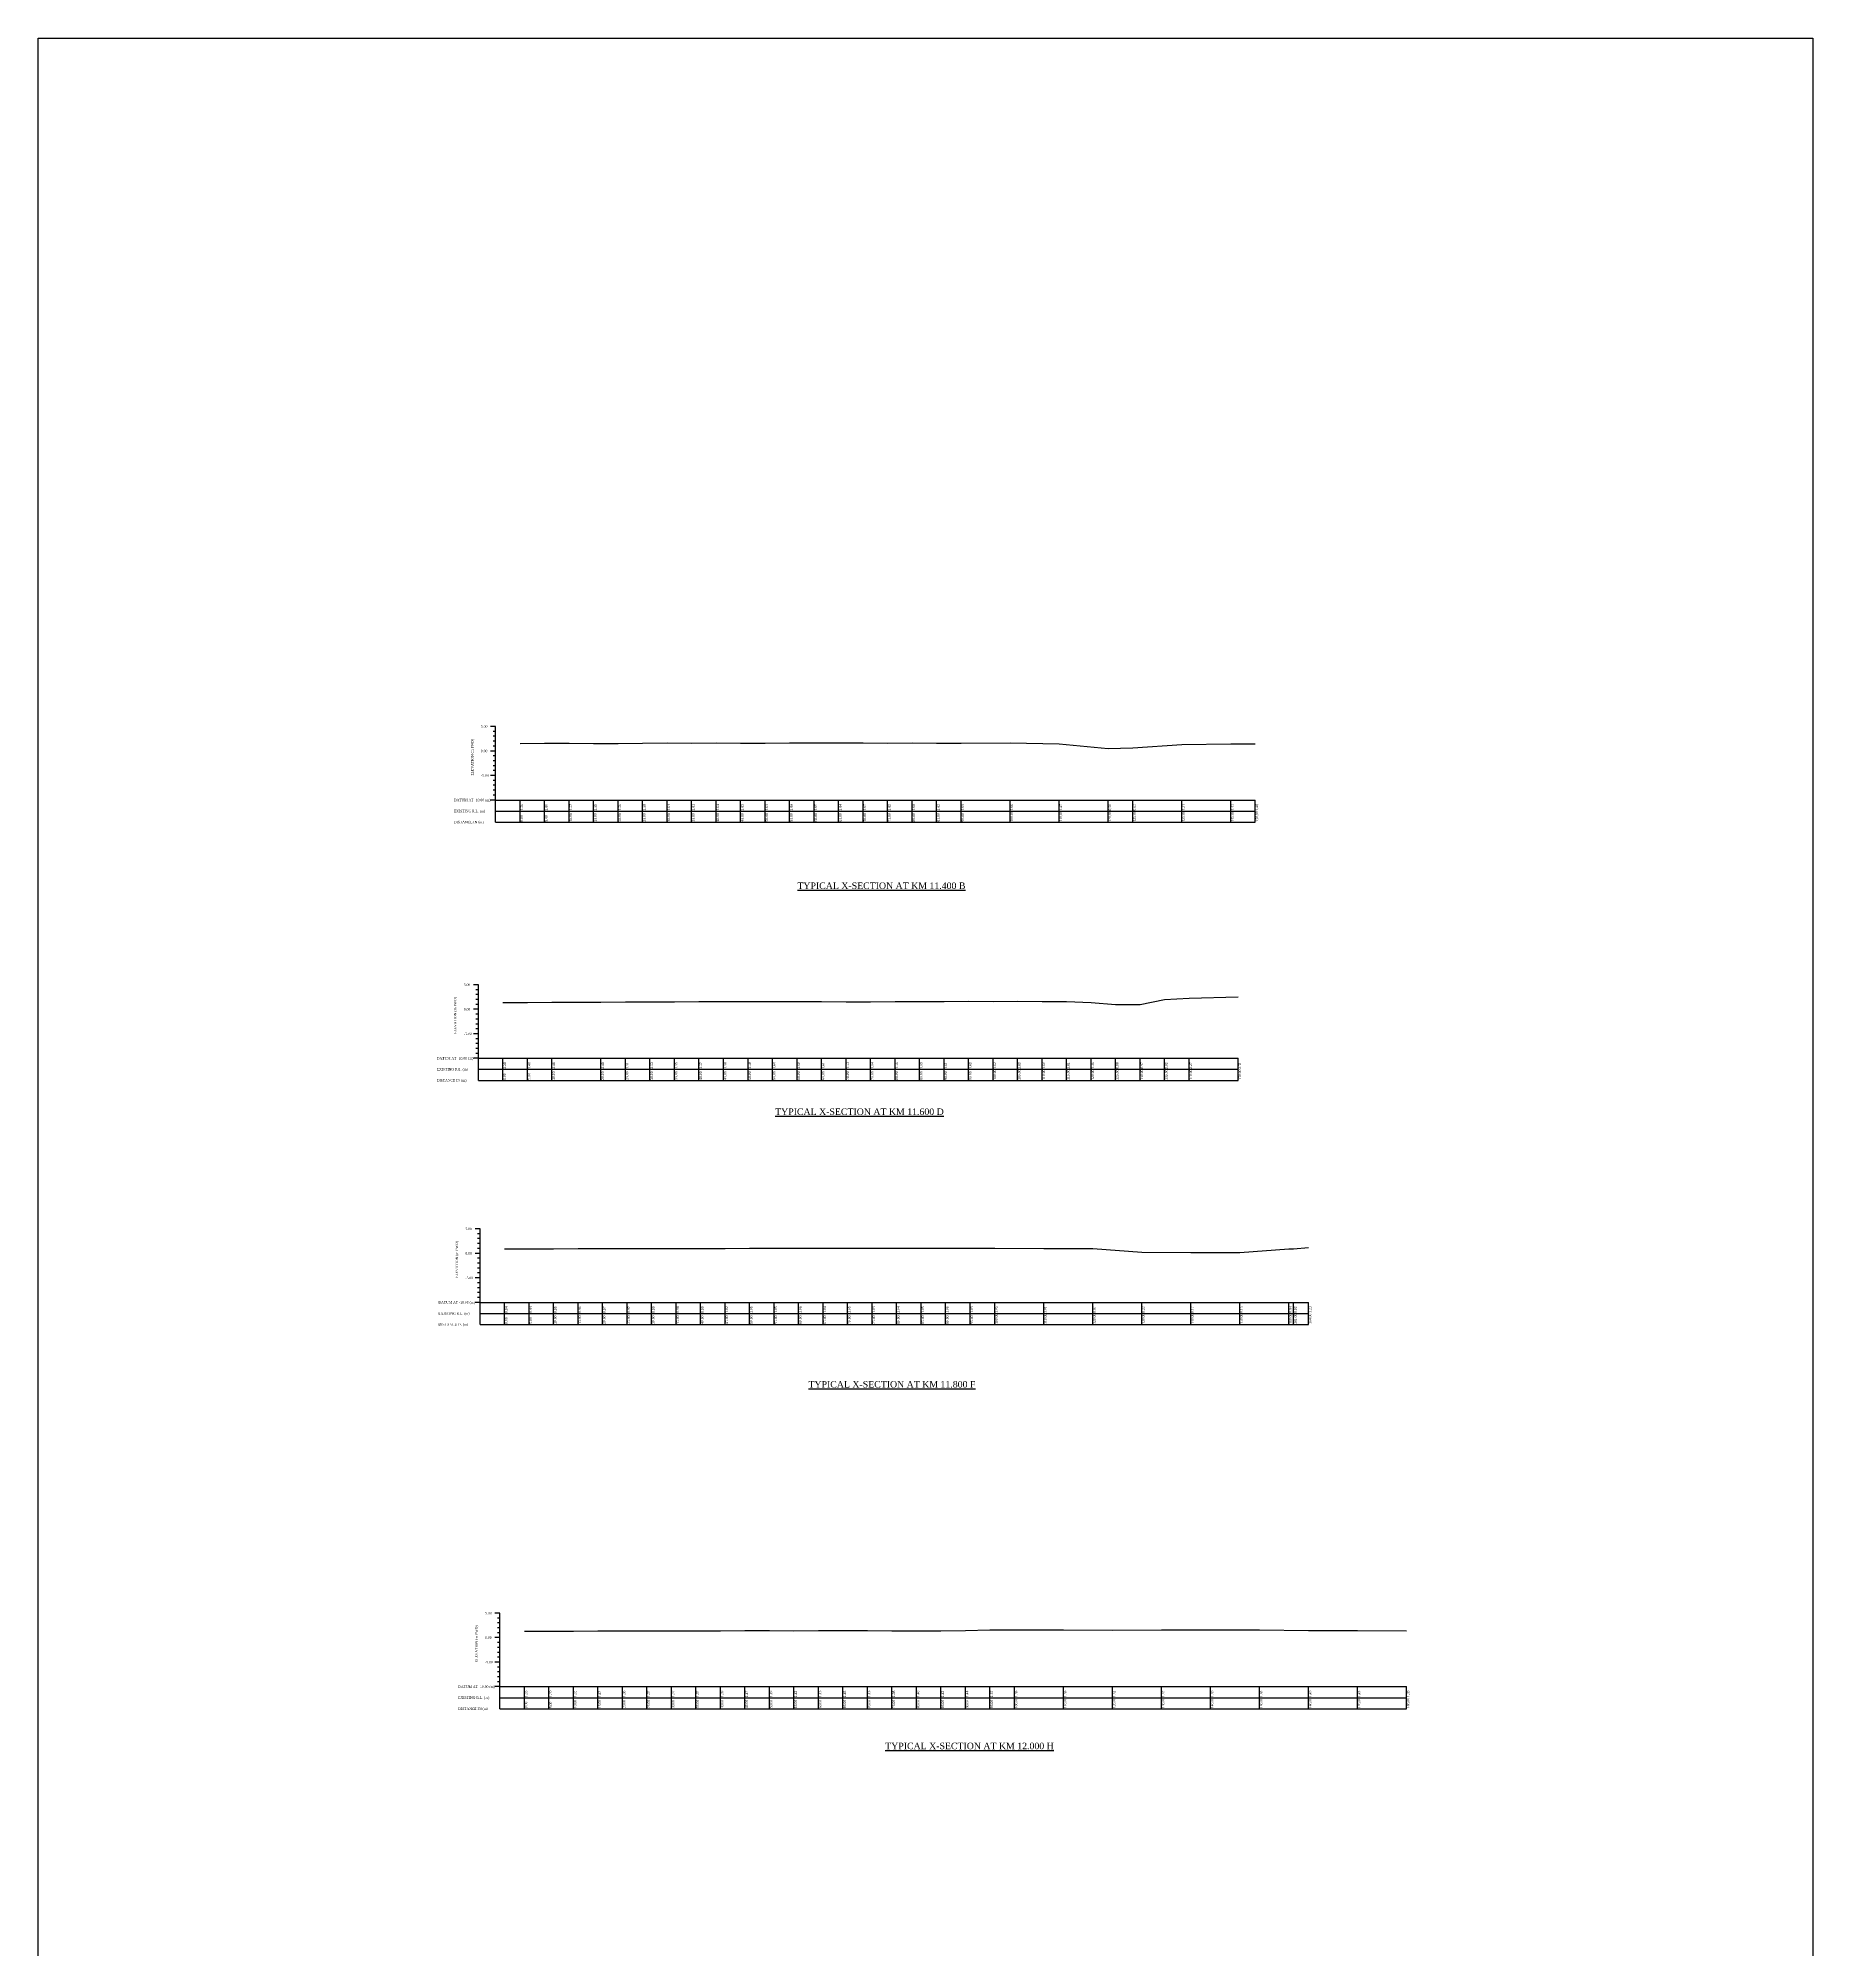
# Model space of a CAD drawing. Header units: metres. Extents: x -148477 to 168932, y -55673 to -2736.
# Drawn here: x -73740 to -73377.9, y -20434.4 to -20044.3 of the extents above; entities that cross this region are included whole.
import ezdxf

# ---------------------------------------------------------------- set-up
doc = ezdxf.new("R2010")
doc.units = ezdxf.units.M
doc.styles.add('liza', font='times.ttf', dxfattribs={"height": 2})
doc.styles.get("Standard").update_dxf_attribs({"font": 'times.ttf'})

msp = doc.modelspace()

# ---------------------------------------------------------------- linework, layer by layer
at = {"color": 6, "linetype": 'Continuous', "lineweight": -3, "ltscale": 0.5}
for p, q in [((-73646.6815, -20184.777), (-73647.6815, -20184.777)), ((-73646.6815, -20204.277), (-73646.6815, -20184.777)), ((-73646.6815, -20185.777), (-73647.1815, -20185.777)), ((-73646.6815, -20186.777), (-73647.1815, -20186.777)), ((-73646.6815, -20187.777), (-73647.1815, -20187.777)), ((-73646.6815, -20188.777), (-73647.1815, -20188.777)), ((-73646.6815, -20189.777), (-73647.6815, -20189.777)), ((-73646.6815, -20190.777), (-73647.1815, -20190.777)), ((-73646.6815, -20191.777), (-73647.1815, -20191.777)), ((-73646.6815, -20192.777), (-73647.1815, -20192.777)), ((-73646.6815, -20194.777), (-73647.6815, -20194.777)), ((-73646.6815, -20193.777), (-73647.1815, -20193.777)), ((-73646.6815, -20195.777), (-73647.1815, -20195.777)), ((-73646.6815, -20196.777), (-73647.1815, -20196.777)), ((-73646.6815, -20199.777), (-73647.6815, -20199.777)), ((-73646.6815, -20197.777), (-73647.1815, -20197.777)), ((-73646.6815, -20198.777), (-73647.1815, -20198.777)), ((-73646.6815, -20199.777), (-73491.6815, -20199.777)), ((-73641.6815, -20204.277), (-73641.6815, -20199.777)), ((-73636.6815, -20204.277), (-73636.6815, -20199.777)), ((-73631.6815, -20204.277), (-73631.6815, -20199.777)), ((-73626.6815, -20204.277), (-73626.6815, -20199.777)), ((-73621.6815, -20204.277), (-73621.6815, -20199.777)), ((-73616.6815, -20204.277), (-73616.6815, -20199.777)), ((-73611.6815, -20204.277), (-73611.6815, -20199.777)), ((-73606.6815, -20204.277), (-73606.6815, -20199.777)), ((-73601.6815, -20204.277), (-73601.6815, -20199.777)), ((-73596.6815, -20204.277), (-73596.6815, -20199.777)), ((-73591.6815, -20204.277), (-73591.6815, -20199.777)), ((-73586.6815, -20204.277), (-73586.6815, -20199.777)), ((-73581.6815, -20204.277), (-73581.6815, -20199.777)), ((-73576.6815, -20204.277), (-73576.6815, -20199.777)), ((-73571.6815, -20204.277), (-73571.6815, -20199.777)), ((-73566.6815, -20204.277), (-73566.6815, -20199.777)), ((-73561.6815, -20204.277), (-73561.6815, -20199.777)), ((-73556.6815, -20204.277), (-73556.6815, -20199.777)), ((-73551.6815, -20204.277), (-73551.6815, -20199.777)), ((-73541.6815, -20204.277), (-73541.6815, -20199.777)), ((-73531.6815, -20204.277), (-73531.6815, -20199.777)), ((-73521.6815, -20204.277), (-73521.6815, -20199.777)), ((-73516.6815, -20204.277), (-73516.6815, -20199.777)), ((-73506.6815, -20204.277), (-73506.6815, -20199.777)), ((-73496.6815, -20204.277), (-73496.6815, -20199.777)), ((-73491.6815, -20204.277), (-73491.6815, -20199.777)), ((-73646.6815, -20202.027), (-73491.6815, -20202.027)), ((-73646.6815, -20204.277), (-73491.6815, -20204.277)), ((-73650.1733, -20237.4838), (-73651.1733, -20237.4838)), ((-73650.1733, -20238.4838), (-73650.6733, -20238.4838)), ((-73650.1733, -20239.4838), (-73650.6733, -20239.4838)), ((-73650.1733, -20256.9838), (-73650.1733, -20237.4838)), ((-73650.1733, -20242.4838), (-73651.1733, -20242.4838)), ((-73650.1733, -20240.4838), (-73650.6733, -20240.4838)), ((-73650.1733, -20241.4838), (-73650.6733, -20241.4838)), ((-73650.1733, -20243.4838), (-73650.6733, -20243.4838)), ((-73650.1733, -20247.4838), (-73651.1733, -20247.4838)), ((-73650.1733, -20244.4838), (-73650.6733, -20244.4838)), ((-73650.1733, -20245.4838), (-73650.6733, -20245.4838)), ((-73650.1733, -20246.4838), (-73650.6733, -20246.4838)), ((-73650.1733, -20248.4838), (-73650.6733, -20248.4838)), ((-73650.1733, -20249.4838), (-73650.6733, -20249.4838)), ((-73650.1733, -20250.4838), (-73650.6733, -20250.4838)), ((-73650.1733, -20251.4838), (-73650.6733, -20251.4838)), ((-73650.1733, -20252.4838), (-73651.1733, -20252.4838)), ((-73650.1733, -20252.4838), (-73495.1733, -20252.4838)), ((-73650.1733, -20254.7338), (-73495.1733, -20254.7338)), ((-73645.1733, -20256.9838), (-73645.1733, -20252.4838)), ((-73640.1733, -20256.9838), (-73640.1733, -20252.4838)), ((-73635.1733, -20256.9838), (-73635.1733, -20252.4838)), ((-73625.1733, -20256.9838), (-73625.1733, -20252.4838)), ((-73620.1733, -20256.9838), (-73620.1733, -20252.4838)), ((-73615.1733, -20256.9838), (-73615.1733, -20252.4838)), ((-73610.1733, -20256.9838), (-73610.1733, -20252.4838)), ((-73605.1733, -20256.9838), (-73605.1733, -20252.4838)), ((-73600.1733, -20256.9838), (-73600.1733, -20252.4838)), ((-73595.1733, -20256.9838), (-73595.1733, -20252.4838)), ((-73590.1733, -20256.9838), (-73590.1733, -20252.4838)), ((-73585.1733, -20256.9838), (-73585.1733, -20252.4838)), ((-73580.1733, -20256.9838), (-73580.1733, -20252.4838)), ((-73575.1733, -20256.9838), (-73575.1733, -20252.4838)), ((-73570.1733, -20256.9838), (-73570.1733, -20252.4838)), ((-73565.1733, -20256.9838), (-73565.1733, -20252.4838)), ((-73560.1733, -20256.9838), (-73560.1733, -20252.4838)), ((-73555.1733, -20256.9838), (-73555.1733, -20252.4838)), ((-73550.1733, -20256.9838), (-73550.1733, -20252.4838)), ((-73545.1733, -20256.9838), (-73545.1733, -20252.4838)), ((-73540.1733, -20256.9838), (-73540.1733, -20252.4838)), ((-73535.1733, -20256.9838), (-73535.1733, -20252.4838)), ((-73530.1733, -20256.9838), (-73530.1733, -20252.4838)), ((-73525.1733, -20256.9838), (-73525.1733, -20252.4838)), ((-73520.1733, -20256.9838), (-73520.1733, -20252.4838)), ((-73515.1733, -20256.9838), (-73515.1733, -20252.4838)), ((-73510.1733, -20256.9838), (-73510.1733, -20252.4838)), ((-73505.1733, -20256.9838), (-73505.1733, -20252.4838)), ((-73495.1733, -20256.9838), (-73495.1733, -20252.4838)), ((-73650.1733, -20256.9838), (-73495.1733, -20256.9838)), ((-73649.8428, -20287.2861), (-73650.8428, -20287.2861)), ((-73649.8428, -20288.2861), (-73650.3428, -20288.2861)), ((-73649.8428, -20289.2861), (-73650.3428, -20289.2861)), ((-73649.8428, -20290.2861), (-73650.3428, -20290.2861)), ((-73649.8428, -20306.7861), (-73649.8428, -20287.2861)), ((-73649.8428, -20292.2861), (-73650.8428, -20292.2861)), ((-73649.8428, -20291.2861), (-73650.3428, -20291.2861)), ((-73649.8428, -20293.2861), (-73650.3428, -20293.2861)), ((-73649.8428, -20294.2861), (-73650.3428, -20294.2861)), ((-73649.8428, -20297.2861), (-73650.8428, -20297.2861)), ((-73649.8428, -20295.2861), (-73650.3428, -20295.2861)), ((-73649.8428, -20296.2861), (-73650.3428, -20296.2861)), ((-73649.8428, -20298.2861), (-73650.3428, -20298.2861)), ((-73649.8428, -20302.2861), (-73650.8428, -20302.2861)), ((-73649.8428, -20299.2861), (-73650.3428, -20299.2861)), ((-73649.8428, -20300.2861), (-73650.3428, -20300.2861)), ((-73649.8428, -20301.2861), (-73650.3428, -20301.2861)), ((-73649.8428, -20302.2861), (-73480.8428, -20302.2861)), ((-73644.8428, -20306.7861), (-73644.8428, -20302.2861)), ((-73639.8428, -20306.7861), (-73639.8428, -20302.2861)), ((-73634.8428, -20306.7861), (-73634.8428, -20302.2861)), ((-73629.8428, -20306.7861), (-73629.8428, -20302.2861)), ((-73624.8428, -20306.7861), (-73624.8428, -20302.2861)), ((-73619.8428, -20306.7861), (-73619.8428, -20302.2861)), ((-73614.8428, -20306.7861), (-73614.8428, -20302.2861)), ((-73609.8428, -20306.7861), (-73609.8428, -20302.2861)), ((-73604.8428, -20306.7861), (-73604.8428, -20302.2861)), ((-73599.8428, -20306.7861), (-73599.8428, -20302.2861)), ((-73594.8428, -20306.7861), (-73594.8428, -20302.2861)), ((-73589.8428, -20306.7861), (-73589.8428, -20302.2861)), ((-73584.8428, -20306.7861), (-73584.8428, -20302.2861)), ((-73579.8428, -20306.7861), (-73579.8428, -20302.2861)), ((-73574.8428, -20306.7861), (-73574.8428, -20302.2861)), ((-73569.8428, -20306.7861), (-73569.8428, -20302.2861)), ((-73564.8428, -20306.7861), (-73564.8428, -20302.2861)), ((-73559.8428, -20306.7861), (-73559.8428, -20302.2861)), ((-73554.8428, -20306.7861), (-73554.8428, -20302.2861)), ((-73549.8428, -20306.7861), (-73549.8428, -20302.2861)), ((-73544.8428, -20306.7861), (-73544.8428, -20302.2861)), ((-73534.8428, -20306.7861), (-73534.8428, -20302.2861)), ((-73524.8428, -20306.7861), (-73524.8428, -20302.2861)), ((-73514.8428, -20306.7861), (-73514.8428, -20302.2861)), ((-73504.8428, -20306.7861), (-73504.8428, -20302.2861)), ((-73494.8428, -20306.7861), (-73494.8428, -20302.2861)), ((-73484.8428, -20306.7861), (-73484.8428, -20302.2861)), ((-73483.8428, -20306.7861), (-73483.8428, -20302.2861)), ((-73480.8428, -20306.7861), (-73480.8428, -20302.2861)), ((-73649.8428, -20304.5361), (-73480.8428, -20304.5361)), ((-73649.8428, -20306.7861), (-73480.8428, -20306.7861)), ((-73645.8066, -20365.7004), (-73646.8066, -20365.7004)), ((-73645.8066, -20366.7004), (-73646.3066, -20366.7004)), ((-73645.8066, -20367.7004), (-73646.3066, -20367.7004)), ((-73645.8066, -20368.7004), (-73646.3066, -20368.7004)), ((-73645.8066, -20385.2004), (-73645.8066, -20365.7004)), ((-73645.8066, -20370.7004), (-73646.8066, -20370.7004)), ((-73645.8066, -20369.7004), (-73646.3066, -20369.7004)), ((-73645.8066, -20371.7004), (-73646.3066, -20371.7004)), ((-73645.8066, -20372.7004), (-73646.3066, -20372.7004)), ((-73645.8066, -20375.7004), (-73646.8066, -20375.7004)), ((-73645.8066, -20373.7004), (-73646.3066, -20373.7004)), ((-73645.8066, -20374.7004), (-73646.3066, -20374.7004)), ((-73645.8066, -20376.7004), (-73646.3066, -20376.7004)), ((-73645.8066, -20377.7004), (-73646.3066, -20377.7004)), ((-73645.8066, -20378.7004), (-73646.3066, -20378.7004)), ((-73645.8066, -20379.7004), (-73646.3066, -20379.7004)), ((-73645.8066, -20380.7004), (-73646.8066, -20380.7004)), ((-73645.8066, -20380.7004), (-73460.8066, -20380.7004)), ((-73645.8066, -20382.9504), (-73460.8066, -20382.9504)), ((-73640.8066, -20385.2004), (-73640.8066, -20380.7004)), ((-73635.8066, -20385.2004), (-73635.8066, -20380.7004)), ((-73630.8066, -20385.2004), (-73630.8066, -20380.7004)), ((-73625.8066, -20385.2004), (-73625.8066, -20380.7004)), ((-73620.8066, -20385.2004), (-73620.8066, -20380.7004)), ((-73615.8066, -20385.2004), (-73615.8066, -20380.7004)), ((-73610.8066, -20385.2004), (-73610.8066, -20380.7004)), ((-73605.8066, -20385.2004), (-73605.8066, -20380.7004)), ((-73600.8066, -20385.2004), (-73600.8066, -20380.7004)), ((-73595.8066, -20385.2004), (-73595.8066, -20380.7004)), ((-73590.8066, -20385.2004), (-73590.8066, -20380.7004)), ((-73585.8066, -20385.2004), (-73585.8066, -20380.7004)), ((-73580.8066, -20385.2004), (-73580.8066, -20380.7004)), ((-73575.8066, -20385.2004), (-73575.8066, -20380.7004)), ((-73570.8066, -20385.2004), (-73570.8066, -20380.7004)), ((-73565.8066, -20385.2004), (-73565.8066, -20380.7004)), ((-73560.8066, -20385.2004), (-73560.8066, -20380.7004)), ((-73555.8066, -20385.2004), (-73555.8066, -20380.7004)), ((-73550.8066, -20385.2004), (-73550.8066, -20380.7004)), ((-73545.8066, -20385.2004), (-73545.8066, -20380.7004)), ((-73540.8066, -20385.2004), (-73540.8066, -20380.7004)), ((-73530.8066, -20385.2004), (-73530.8066, -20380.7004)), ((-73520.8066, -20385.2004), (-73520.8066, -20380.7004)), ((-73510.8066, -20385.2004), (-73510.8066, -20380.7004)), ((-73500.8066, -20385.2004), (-73500.8066, -20380.7004)), ((-73490.8066, -20385.2004), (-73490.8066, -20380.7004)), ((-73480.8066, -20385.2004), (-73480.8066, -20380.7004)), ((-73470.8066, -20385.2004), (-73470.8066, -20380.7004)), ((-73460.8066, -20385.2004), (-73460.8066, -20380.7004)), ((-73645.8066, -20385.2004), (-73460.8066, -20385.2004))]:
    msp.add_line(p, q, dxfattribs=at)
msp.add_lwpolyline([(-73739.9941, -20044.333), (-73377.9206, -20044.333), (-73377.9206, -20824.4481), (-73739.9941, -20824.4481)], close=True, dxfattribs=at)
for points in [[(-73641.6815, -20188.217), (-73636.6815, -20188.177), (-73631.6815, -20188.207), (-73626.6815, -20188.227), (-73621.6815, -20188.217), (-73616.6815, -20188.197), (-73611.6815, -20188.137), (-73606.6815, -20188.167), (-73601.6815, -20188.137), (-73596.6815, -20188.147), (-73591.6815, -20188.147), (-73586.6815, -20188.117), (-73581.6815, -20188.127), (-73576.6815, -20188.137), (-73571.6815, -20188.107), (-73566.6815, -20188.157), (-73561.6815, -20188.097), (-73556.6815, -20188.157), (-73551.6815, -20188.147), (-73541.6815, -20188.117), (-73531.6815, -20188.307), (-73521.6815, -20189.277), (-73516.6815, -20189.157), (-73506.6815, -20188.467), (-73496.6815, -20188.347), (-73491.6815, -20188.297)], [(-73645.1733, -20241.1038), (-73640.1733, -20241.0838), (-73635.1733, -20241.0238), (-73625.1733, -20241.0038), (-73620.1733, -20240.9738), (-73615.1733, -20240.9538), (-73610.1733, -20240.9338), (-73605.1733, -20240.9138), (-73600.1733, -20240.9038), (-73595.1733, -20240.8938), (-73590.1733, -20240.8838), (-73585.1733, -20240.8838), (-73580.1733, -20240.8738), (-73575.1733, -20240.9538), (-73570.1733, -20240.9438), (-73565.1733, -20240.9238), (-73560.1733, -20240.8938), (-73555.1733, -20240.8738), (-73550.1733, -20240.8538), (-73545.1733, -20240.8638), (-73540.1733, -20240.8538), (-73535.1733, -20240.8838), (-73530.1733, -20240.8738), (-73525.1733, -20241.1238), (-73520.1733, -20241.5038), (-73515.1733, -20241.5138), (-73510.1733, -20240.4638), (-73505.1733, -20240.2138), (-73495.1733, -20239.9738)], [(-73644.8428, -20291.3461), (-73639.8428, -20291.3461), (-73634.8428, -20291.3361), (-73629.8428, -20291.3261), (-73624.8428, -20291.3161), (-73619.8428, -20291.3161), (-73614.8428, -20291.2961), (-73609.8428, -20291.3061), (-73604.8428, -20291.2961), (-73599.8428, -20291.2661), (-73594.8428, -20291.2361), (-73589.8428, -20291.2361), (-73584.8428, -20291.2261), (-73579.8428, -20291.2461), (-73574.8428, -20291.2331), (-73569.8428, -20291.2561), (-73564.8428, -20291.2461), (-73559.8428, -20291.2361), (-73554.8428, -20291.2261), (-73549.8428, -20291.2561), (-73544.8428, -20291.2361), (-73534.8428, -20291.2761), (-73524.8428, -20291.3161), (-73514.8428, -20292.0661), (-73504.8428, -20292.1161), (-73494.8428, -20292.1361), (-73484.8428, -20291.3461), (-73483.8428, -20291.3661), (-73480.8428, -20291.0561)], [(-73640.8066, -20369.3704), (-73635.8066, -20369.4104), (-73630.8066, -20369.3804), (-73625.8066, -20369.2804), (-73620.8066, -20369.3204), (-73615.8066, -20369.3304), (-73610.8066, -20369.3304), (-73605.8066, -20369.3304), (-73600.8066, -20369.3104), (-73595.8066, -20369.2304), (-73590.8066, -20369.2104), (-73585.8066, -20369.2804), (-73580.8066, -20369.2704), (-73575.8066, -20369.2504), (-73570.8066, -20369.2704), (-73565.8066, -20369.3204), (-73560.8066, -20369.3004), (-73555.8066, -20369.2804), (-73550.8066, -20369.2604), (-73545.8066, -20369.1304), (-73540.8066, -20369.1204), (-73530.8066, -20369.1204), (-73520.8066, -20369.1804), (-73510.8066, -20369.1304), (-73500.8066, -20369.1104), (-73490.8066, -20369.1204), (-73480.8066, -20369.2104), (-73470.8066, -20369.2704), (-73460.8066, -20369.3104)]]:
    msp.add_lwpolyline(points, dxfattribs=at)

# ---------------------------------------------------------------- texts
at = {"color": 6, "linetype": 'Continuous', "lineweight": -3, "ltscale": 0.5, "char_height": 0.5, "attachment_point": 1, "style": 'liza'}
for s, insert, width in [('5.00', (-73649.6815, -20184.527), 2), ('0.00', (-73649.6815, -20189.527), 2), ('-5.00', (-73649.6815, -20194.527), 2), ('DATUM AT -10.00 (m)', (-73655.1815, -20199.527), 7.5), ('EXISTING R.L. (m)', (-73655.1815, -20201.777), 7.5), ('DISTANCE IN (m)', (-73655.1815, -20204.027), 7.5), ('5.00', (-73653.1733, -20237.2338), 2), ('0.00', (-73653.1733, -20242.2338), 2), ('-5.00', (-73653.1733, -20247.2338), 2), ('DATUM AT -10.00 (m)', (-73658.6733, -20252.2338), 7.5), ('EXISTING R.L. (m)', (-73658.6733, -20254.4838), 7.5), ('DISTANCE IN (m)', (-73658.6733, -20256.7338), 7.5), ('5.00', (-73652.8428, -20287.0361), 2), ('0.00', (-73652.8428, -20292.0361), 2), ('-5.00', (-73652.8428, -20297.0361), 2), ('DATUM AT -10.00 (m)', (-73658.3428, -20302.0361), 7.5), ('EXISTING R.L. (m)', (-73658.3428, -20304.2861), 7.5), ('DISTANCE IN (m)', (-73658.3428, -20306.5361), 7.5), ('5.00', (-73648.8066, -20365.4504), 2), ('0.00', (-73648.8066, -20370.4504), 2), ('-5.00', (-73648.8066, -20375.4504), 2), ('DATUM AT -10.00 (m)', (-73654.3066, -20380.4504), 7.5), ('EXISTING R.L. (m)', (-73654.3066, -20382.7004), 7.5), ('DISTANCE IN (m)', (-73654.3066, -20384.9504), 7.5)]:
    msp.add_mtext(s, dxfattribs=dict(at, insert=insert, width=width))
at = {"color": 6, "linetype": 'Continuous', "lineweight": -3, "ltscale": 0.5, "char_height": 0.5, "attachment_point": 1, "rotation": 90, "style": 'liza'}
for s, insert, width in [('ELEVATION (m PWD)', (-73651.6815, -20194.777), 10), ('1.56', (-73641.5815, -20201.927), 2.15), ('1.60', (-73636.5815, -20201.927), 2.15), ('1.57', (-73631.5815, -20201.927), 2.15), ('1.55', (-73626.5815, -20201.927), 2.15), ('1.56', (-73621.5815, -20201.927), 2.15), ('1.58', (-73616.5815, -20201.927), 2.15), ('1.64', (-73611.5815, -20201.927), 2.15), ('1.61', (-73606.5815, -20201.927), 2.15), ('1.64', (-73601.5815, -20201.927), 2.15), ('1.63', (-73596.5815, -20201.927), 2.15), ('1.63', (-73591.5815, -20201.927), 2.15), ('1.66', (-73586.5815, -20201.927), 2.15), ('1.65', (-73581.5815, -20201.927), 2.15), ('1.64', (-73576.5815, -20201.927), 2.15), ('1.67', (-73571.5815, -20201.927), 2.15), ('1.62', (-73566.5815, -20201.927), 2.15), ('1.68', (-73561.5815, -20201.927), 2.15), ('1.62', (-73556.5815, -20201.927), 2.15), ('1.63', (-73551.5815, -20201.927), 2.15), ('1.66', (-73541.5815, -20201.927), 2.15), ('1.47', (-73531.5815, -20201.927), 2.15), ('0.50', (-73521.5815, -20201.927), 2.15), ('0.62', (-73516.5815, -20201.927), 2.15), ('1.31', (-73506.5815, -20201.927), 2.15), ('1.43', (-73496.5815, -20201.927), 2.15), ('1.48', (-73491.5815, -20201.927), 2.15), ('0.00', (-73641.5815, -20204.177), 2.15), ('5.00', (-73636.5815, -20204.177), 2.15), ('10.00', (-73631.5815, -20204.177), 2.15), ('15.00', (-73626.5815, -20204.177), 2.15), ('20.00', (-73621.5815, -20204.177), 2.15), ('25.00', (-73616.5815, -20204.177), 2.15), ('30.00', (-73611.5815, -20204.177), 2.15), ('35.00', (-73606.5815, -20204.177), 2.15), ('40.00', (-73601.5815, -20204.177), 2.15), ('45.00', (-73596.5815, -20204.177), 2.15), ('50.00', (-73591.5815, -20204.177), 2.15), ('55.00', (-73586.5815, -20204.177), 2.15), ('60.00', (-73581.5815, -20204.177), 2.15), ('65.00', (-73576.5815, -20204.177), 2.15), ('70.00', (-73571.5815, -20204.177), 2.15), ('75.00', (-73566.5815, -20204.177), 2.15), ('80.00', (-73561.5815, -20204.177), 2.15), ('85.00', (-73556.5815, -20204.177), 2.15), ('90.00', (-73551.5815, -20204.177), 2.15), ('100.00', (-73541.5815, -20204.177), 2.15), ('110.00', (-73531.5815, -20204.177), 2.15), ('120.00', (-73521.5815, -20204.177), 2.15), ('125.00', (-73516.5815, -20204.177), 2.15), ('135.00', (-73506.5815, -20204.177), 2.15), ('145.00', (-73496.5815, -20204.177), 2.15), ('150.00', (-73491.5815, -20204.177), 2.15), ('ELEVATION (m PWD)', (-73655.1733, -20247.4838), 10), ('1.38', (-73645.0733, -20254.6338), 2.15), ('0.00', (-73645.0733, -20256.8838), 2.15), ('1.40', (-73640.0733, -20254.6338), 2.15), ('5.00', (-73640.0733, -20256.8838), 2.15), ('10.00', (-73635.0733, -20256.8838), 2.15), ('1.46', (-73635.0733, -20254.6338), 2.15), ('1.48', (-73625.0733, -20254.6338), 2.15), ('20.00', (-73625.0733, -20256.8838), 2.15), ('25.00', (-73620.0733, -20256.8838), 2.15), ('1.51', (-73620.0733, -20254.6338), 2.15), ('30.00', (-73615.0733, -20256.8838), 2.15), ('1.53', (-73615.0733, -20254.6338), 2.15), ('35.00', (-73610.0733, -20256.8838), 2.15), ('1.55', (-73610.0733, -20254.6338), 2.15), ('40.00', (-73605.0733, -20256.8838), 2.15), ('1.57', (-73605.0733, -20254.6338), 2.15), ('1.58', (-73600.0733, -20254.6338), 2.15), ('45.00', (-73600.0733, -20256.8838), 2.15), ('50.00', (-73595.0733, -20256.8838), 2.15), ('1.59', (-73595.0733, -20254.6338), 2.15), ('1.60', (-73590.0733, -20254.6338), 2.15), ('55.00', (-73590.0733, -20256.8838), 2.15), ('1.60', (-73585.0733, -20254.6338), 2.15), ('60.00', (-73585.0733, -20256.8838), 2.15), ('65.00', (-73580.0733, -20256.8838), 2.15), ('1.61', (-73580.0733, -20254.6338), 2.15), ('70.00', (-73575.0733, -20256.8838), 2.15), ('1.53', (-73575.0733, -20254.6338), 2.15), ('75.00', (-73570.0733, -20256.8838), 2.15), ('1.54', (-73570.0733, -20254.6338), 2.15), ('80.00', (-73565.0733, -20256.8838), 2.15), ('1.56', (-73565.0733, -20254.6338), 2.15), ('85.00', (-73560.0733, -20256.8838), 2.15), ('1.59', (-73560.0733, -20254.6338), 2.15), ('90.00', (-73555.0733, -20256.8838), 2.15), ('1.61', (-73555.0733, -20254.6338), 2.15), ('95.00', (-73550.0733, -20256.8838), 2.15), ('1.63', (-73550.0733, -20254.6338), 2.15), ('100.00', (-73545.0733, -20256.8838), 2.15), ('1.62', (-73545.0733, -20254.6338), 2.15), ('105.00', (-73540.0733, -20256.8838), 2.15), ('1.63', (-73540.0733, -20254.6338), 2.15), ('1.60', (-73535.0733, -20254.6338), 2.15), ('110.00', (-73535.0733, -20256.8838), 2.15), ('115.00', (-73530.0733, -20256.8838), 2.15), ('1.61', (-73530.0733, -20254.6338), 2.15), ('120.00', (-73525.0733, -20256.8838), 2.15), ('1.36', (-73525.0733, -20254.6338), 2.15), ('0.98', (-73520.0733, -20254.6338), 2.15), ('125.00', (-73520.0733, -20256.8838), 2.15), ('0.97', (-73515.0733, -20254.6338), 2.15), ('130.00', (-73515.0733, -20256.8838), 2.15), ('2.02', (-73510.0733, -20254.6338), 2.15), ('135.00', (-73510.0733, -20256.8838), 2.15), ('140.00', (-73505.0733, -20256.8838), 2.15), ('2.27', (-73505.0733, -20254.6338), 2.15), ('150.00', (-73495.0733, -20256.8838), 2.15), ('2.51', (-73495.0733, -20254.6338), 2.15), ('ELEVATION (m PWD)', (-73654.8428, -20297.2861), 10), ('0.94', (-73644.7428, -20304.4361), 2.15), ('0.00', (-73644.7428, -20306.6861), 2.15), ('0.94', (-73639.7428, -20304.4361), 2.15), ('5.00', (-73639.7428, -20306.6861), 2.15), ('0.95', (-73634.7428, -20304.4361), 2.15), ('10.00', (-73634.7428, -20306.6861), 2.15), ('0.96', (-73629.7428, -20304.4361), 2.15), ('15.00', (-73629.7428, -20306.6861), 2.15), ('0.97', (-73624.7428, -20304.4361), 2.15), ('20.00', (-73624.7428, -20306.6861), 2.15), ('0.97', (-73619.7428, -20304.4361), 2.15), ('25.00', (-73619.7428, -20306.6861), 2.15), ('0.99', (-73614.7428, -20304.4361), 2.15), ('30.00', (-73614.7428, -20306.6861), 2.15), ('0.98', (-73609.7428, -20304.4361), 2.15), ('35.00', (-73609.7428, -20306.6861), 2.15), ('0.99', (-73604.7428, -20304.4361), 2.15), ('40.00', (-73604.7428, -20306.6861), 2.15), ('1.02', (-73599.7428, -20304.4361), 2.15), ('45.00', (-73599.7428, -20306.6861), 2.15), ('1.05', (-73594.7428, -20304.4361), 2.15), ('50.00', (-73594.7428, -20306.6861), 2.15), ('1.05', (-73589.7428, -20304.4361), 2.15), ('55.00', (-73589.7428, -20306.6861), 2.15), ('1.06', (-73584.7428, -20304.4361), 2.15), ('60.00', (-73584.7428, -20306.6861), 2.15), ('1.04', (-73579.7428, -20304.4361), 2.15), ('65.00', (-73579.7428, -20306.6861), 2.15), ('1.05', (-73574.7428, -20304.4361), 2.15), ('70.00', (-73574.7428, -20306.6861), 2.15), ('1.03', (-73569.7428, -20304.4361), 2.15), ('75.00', (-73569.7428, -20306.6861), 2.15), ('1.04', (-73564.7428, -20304.4361), 2.15), ('80.00', (-73564.7428, -20306.6861), 2.15), ('1.05', (-73559.7428, -20304.4361), 2.15), ('85.00', (-73559.7428, -20306.6861), 2.15), ('1.06', (-73554.7428, -20304.4361), 2.15), ('90.00', (-73554.7428, -20306.6861), 2.15), ('1.03', (-73549.7428, -20304.4361), 2.15), ('95.00', (-73549.7428, -20306.6861), 2.15), ('1.05', (-73544.7428, -20304.4361), 2.15), ('100.00', (-73544.7428, -20306.6861), 2.15), ('1.01', (-73534.7428, -20304.4361), 2.15), ('110.00', (-73534.7428, -20306.6861), 2.15), ('0.97', (-73524.7428, -20304.4361), 2.15), ('120.00', (-73524.7428, -20306.6861), 2.15), ('0.22', (-73514.7428, -20304.4361), 2.15), ('130.00', (-73514.7428, -20306.6861), 2.15), ('0.17', (-73504.7428, -20304.4361), 2.15), ('140.00', (-73504.7428, -20306.6861), 2.15), ('0.15', (-73494.7428, -20304.4361), 2.15), ('150.00', (-73494.7428, -20306.6861), 2.15), ('0.94', (-73484.7428, -20304.4361), 2.15), ('160.00', (-73484.7428, -20306.6861), 2.15), ('0.92', (-73483.7428, -20304.4361), 2.15), ('161.00', (-73483.7428, -20306.6861), 2.15), ('164.00', (-73480.7428, -20306.6861), 2.15), ('1.23', (-73480.7428, -20304.4361), 2.15), ('ELEVATION (m PWD)', (-73650.8066, -20375.7004), 10), ('0.00', (-73640.7066, -20385.1004), 2.15), ('1.33', (-73640.7066, -20382.8504), 2.15), ('5.00', (-73635.7066, -20385.1004), 2.15), ('1.29', (-73635.7066, -20382.8504), 2.15), ('10.00', (-73630.7066, -20385.1004), 2.15), ('1.32', (-73630.7066, -20382.8504), 2.15), ('15.00', (-73625.7066, -20385.1004), 2.15), ('1.42', (-73625.7066, -20382.8504), 2.15), ('1.38', (-73620.7066, -20382.8504), 2.15), ('20.00', (-73620.7066, -20385.1004), 2.15), ('25.00', (-73615.7066, -20385.1004), 2.15), ('1.37', (-73615.7066, -20382.8504), 2.15), ('30.00', (-73610.7066, -20385.1004), 2.15), ('1.37', (-73610.7066, -20382.8504), 2.15), ('35.00', (-73605.7066, -20385.1004), 2.15), ('1.37', (-73605.7066, -20382.8504), 2.15), ('40.00', (-73600.7066, -20385.1004), 2.15), ('1.39', (-73600.7066, -20382.8504), 2.15), ('45.00', (-73595.7066, -20385.1004), 2.15), ('1.47', (-73595.7066, -20382.8504), 2.15), ('50.00', (-73590.7066, -20385.1004), 2.15), ('1.49', (-73590.7066, -20382.8504), 2.15), ('55.00', (-73585.7066, -20385.1004), 2.15), ('1.42', (-73585.7066, -20382.8504), 2.15), ('60.00', (-73580.7066, -20385.1004), 2.15), ('1.43', (-73580.7066, -20382.8504), 2.15), ('65.00', (-73575.7066, -20385.1004), 2.15), ('1.45', (-73575.7066, -20382.8504), 2.15), ('70.00', (-73570.7066, -20385.1004), 2.15), ('1.43', (-73570.7066, -20382.8504), 2.15), ('1.38', (-73565.7066, -20382.8504), 2.15), ('75.00', (-73565.7066, -20385.1004), 2.15), ('1.40', (-73560.7066, -20382.8504), 2.15), ('80.00', (-73560.7066, -20385.1004), 2.15), ('85.00', (-73555.7066, -20385.1004), 2.15), ('1.42', (-73555.7066, -20382.8504), 2.15), ('90.00', (-73550.7066, -20385.1004), 2.15), ('1.44', (-73550.7066, -20382.8504), 2.15), ('95.00', (-73545.7066, -20385.1004), 2.15), ('1.57', (-73545.7066, -20382.8504), 2.15), ('1.58', (-73540.7066, -20382.8504), 2.15), ('100.00', (-73540.7066, -20385.1004), 2.15), ('1.58', (-73530.7066, -20382.8504), 2.15), ('110.00', (-73530.7066, -20385.1004), 2.15), ('120.00', (-73520.7066, -20385.1004), 2.15), ('1.52', (-73520.7066, -20382.8504), 2.15), ('130.00', (-73510.7066, -20385.1004), 2.15), ('1.57', (-73510.7066, -20382.8504), 2.15), ('140.00', (-73500.7066, -20385.1004), 2.15), ('1.59', (-73500.7066, -20382.8504), 2.15), ('1.58', (-73490.7066, -20382.8504), 2.15), ('150.00', (-73490.7066, -20385.1004), 2.15), ('160.00', (-73480.7066, -20385.1004), 2.15), ('1.49', (-73480.7066, -20382.8504), 2.15), ('170.00', (-73470.7066, -20385.1004), 2.15), ('1.43', (-73470.7066, -20382.8504), 2.15), ('180.00', (-73460.7066, -20385.1004), 2.15), ('1.39', (-73460.7066, -20382.8504), 2.15)]:
    msp.add_mtext(s, dxfattribs=dict(at, insert=insert, width=width))
at = {"color": 0, "linetype": 'ByBlock', "lineweight": 30, "char_height": 1.326841, "width": 81.781813, "attachment_point": 1}
for s, insert in [('{\\LTYPICAL X-SECTION AT KM 11.400 B}', (-73585.0986, -20216.6007)), ('{\\LTYPICAL X-SECTION AT KM 11.600 D}', (-73589.6373, -20262.7116)), ('{\\LTYPICAL X-SECTION AT KM 11.800 F}', (-73582.8432, -20318.3449)), ('{\\LTYPICAL X-SECTION AT KM 12.000 H}', (-73567.1803, -20392.1385))]:
    msp.add_mtext(s, dxfattribs=dict(at, insert=insert))

doc.saveas('drawing.dxf')
